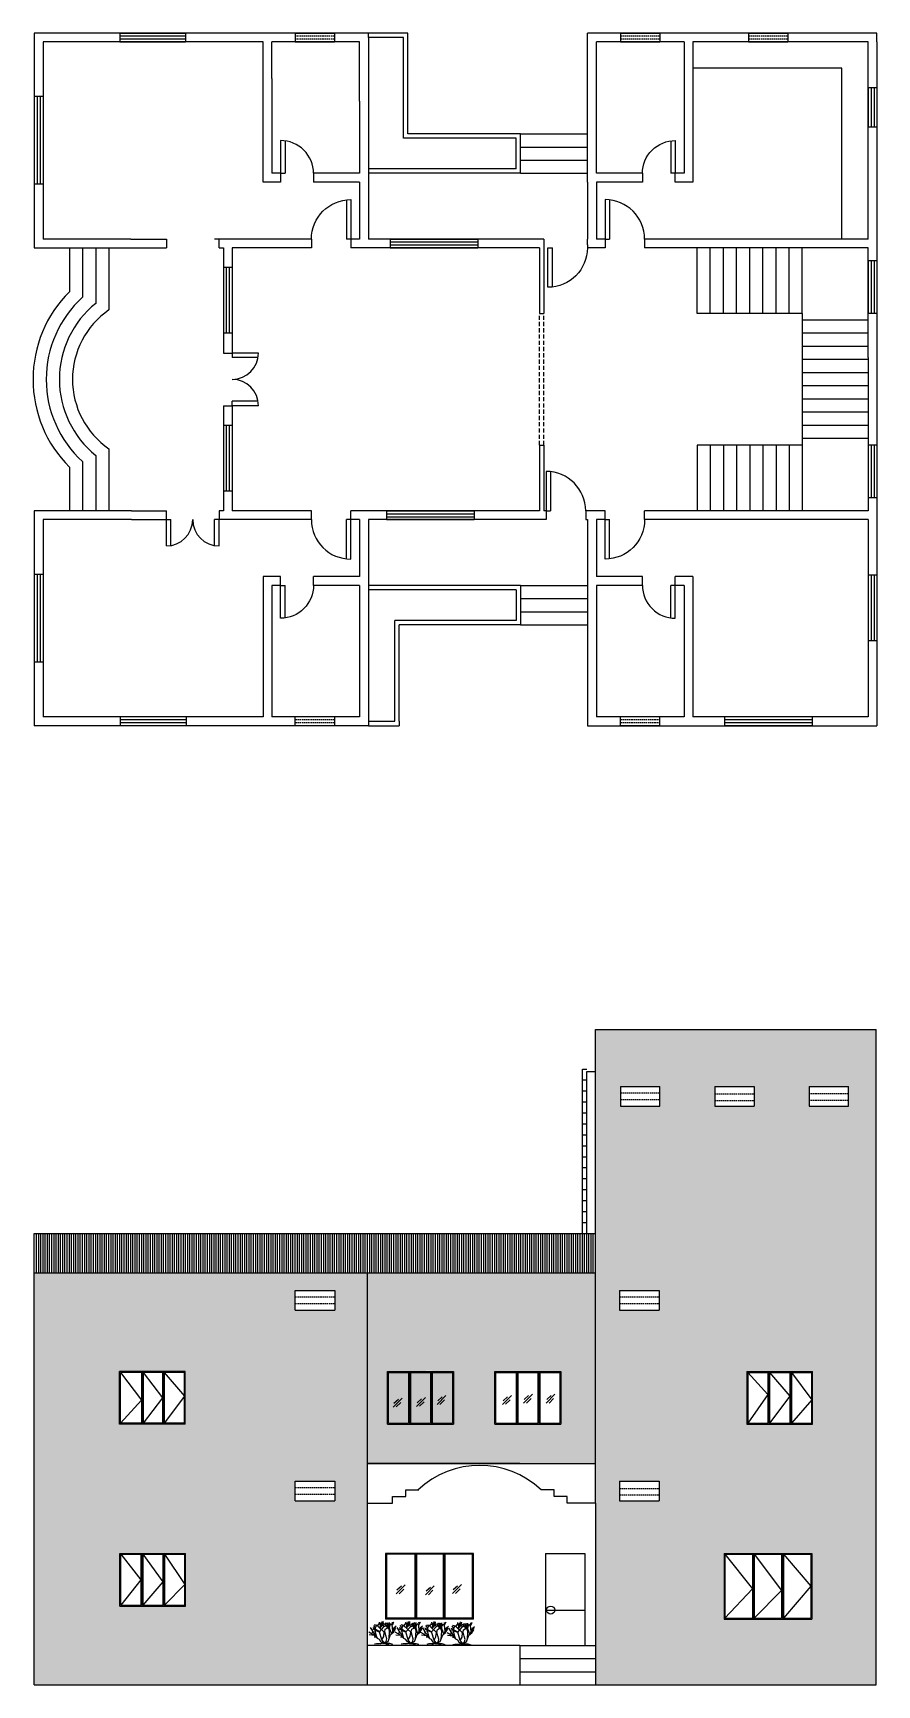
# Model space of a CAD drawing. Header units: millimetres. Extents: x -938220 to 926261, y -44187 to 232552.
# Drawn here: x -251167 to -231920, y 31786 to 69468 of the extents above; entities that cross this region are included whole.
import ezdxf

# ---------------------------------------------------------------- set-up
doc = ezdxf.new("R2010")
doc.units = ezdxf.units.MM
doc.linetypes.add('HIDDEN', pattern=[9.525, 6.35, -3.175])
for name, color, linetype in [('ARCH', 235, 'Continuous'), ('DOORS', 30, 'Continuous'), ('R1', 220, 'Continuous'), ('steel ladder', 170, 'Continuous'), ('STEPS', 11, 'Continuous'), ('TEXT', 170, 'Continuous'), ('trees', 88, 'Continuous'), ('VENTILATOR', 130, 'Continuous')]:
    doc.layers.add(name, color=color, linetype=linetype)
doc.layers.add('walls', color=7, linetype='Continuous', true_color=0xf8ce8b)
doc.layers.add('WINDOWS', color=7, linetype='Continuous', true_color=0xd4e480)
doc.layers.get('TEXT').off()
pattern_1 = [(0, (-101723.403, -10112.1), (0, 44.45), []), (90, (-101723.4, -10112.1), (-88.9, 5e-15), [44.45, -44.45]), (90, (-101678.95, -10112.1), (-88.9, 5e-15), [-44.45, 44.45])]

# ---------------------------------------------------------------- blocks, each defined once
blk = doc.blocks.new('W3')
at = {"layer": 'WINDOWS', "ltscale": 5}
for p, q in [((-450, 200), (-450, 0)), ((-450, 200), (450, 200)), ((-450, 133), (450, 133)), ((-450, 67), (450, 67)), ((-450, 0), (450, 0)), ((450, 200), (450, 0))]:
    blk.add_line(p, q, dxfattribs=at)
blk = doc.blocks.new('W2')
at = {"layer": 'WINDOWS', "ltscale": 5}
for p, q in [((-600, 200), (-600, 0)), ((-600, 200), (600, 200)), ((-600, 133), (600, 133)), ((-600, 67), (600, 67)), ((-600, 0), (600, 0)), ((600, 200), (600, 0))]:
    blk.add_line(p, q, dxfattribs=at)
blk = doc.blocks.new('W1')
at = {"layer": 'WINDOWS', "ltscale": 5}
for p, q in [((-750, 200), (-750, 0)), ((-750, 200), (750, 200)), ((-750, 133), (750, 133)), ((-750, 67), (750, 67)), ((-750, 0), (750, 0)), ((750, 200), (750, 0))]:
    blk.add_line(p, q, dxfattribs=at)
blk = doc.blocks.new('W')
at = {"layer": 'WINDOWS', "ltscale": 5}
for p, q in [((11726, 13760), (11726, 13560)), ((11726, 13760), (13726, 13760)), ((11726, 13694), (13726, 13694)), ((11726, 13627), (13726, 13627)), ((13726, 13760), (13726, 13560)), ((11726, 13560), (13726, 13560))]:
    blk.add_line(p, q, dxfattribs=at)
blk = doc.blocks.new('WW')
at = {"layer": 'walls', "ltscale": 5}
blk.add_blockref('W', (-12726, -13560), dxfattribs=at)
blk = doc.blocks.new('V1')
at = {"layer": 'VENTILATOR', "ltscale": 5}
for p, q in [((-450, 200), (-450, 0)), ((-450, 200), (450, 200)), ((-450, 0), (450, 0)), ((450, 200), (450, 0))]:
    blk.add_line(p, q, dxfattribs=at)
at = {"layer": 'VENTILATOR', "linetype": 'HIDDEN', "ltscale": 5}
for p, q in [((-450, 133), (450, 133)), ((-450, 67), (450, 67))]:
    blk.add_line(p, q, dxfattribs=at)
blk = doc.blocks.new('D1')
at = {"layer": 'DOORS', "ltscale": 5}
for p, q in [((0, 900), (0, 0)), ((100, 894.427191), (100, 0)), ((0, 600), (0, 0)), ((0, 0), (100, 0)), ((0, 0), (100, 0))]:
    blk.add_line(p, q, dxfattribs=at)
blk.add_arc((0, 0), 900, 0, 90, dxfattribs=at)
blk = doc.blocks.new('D2')
at = {"layer": 'DOORS', "ltscale": 5}
for p, q in [((0, 750), (0, 0)), ((0, 600), (0, 0)), ((100, 744), (100, 0)), ((0, 0), (100, 0)), ((0, 0), (100, 0)), ((0, 0), (100, 0))]:
    blk.add_line(p, q, dxfattribs=at)
blk.add_arc((3, 0), 747, 0, 90.2477, dxfattribs=at)
blk = doc.blocks.new('DD')
at = {"layer": 'DOORS', "ltscale": 5}
for p, q in [((0, 600), (0, 0)), ((0, 600), (0, 0)), ((100, 592), (100, 0)), ((1100, 592), (1100, 0)), ((1200, 600), (1200, 0)), ((1200, 600), (1200, 0)), ((0, 0), (100, 0)), ((1200, 0), (1100, 0))]:
    blk.add_line(p, q, dxfattribs=at)
for centre, start, end in [((0, 0), 0, 90), ((1200, 0), 90, 180)]:
    blk.add_arc(centre, 600, start, end, dxfattribs=at)
blk = doc.blocks.new('*U14')
for p, q in [((-18.24, 11.04), (-21.755, 16.655)), ((-16.8, 16.32), (-18.72, 18.72)), ((-14.88, 18.24), (-17.76, 19.2)), ((-16.8, 16.32), (-15.36, 19.68)), ((-14.88, 18.24), (-12.96, 20.64)), ((-8.16, 12), (-14.88, 18.24)), ((-13.325, 16.724), (-11.433, 18.289)), ((-12.96, 12.48), (-8.16, 17.76)), ((-12.471, 19.775), (-12.898, 22.044)), ((-11.677, 19.071), (-12.471, 19.775)), ((-11.28, 19.619), (-12.104, 21.184)), ((-12.043, 15.628), (-11.921, 18.836)), ((-11.982, 16.802), (-10.579, 18.054)), ((-11.921, 18.836), (-10.64, 20.401)), ((-11.433, 18.289), (-10.457, 22.749)), ((-10.579, 18.054), (-9.846, 19.697)), ((-8.16, 17.76), (-10.56, 21.6)), ((-9.48, 19.775), (-8.992, 22.592)), ((-7.2, 19.68), (-8.64, 20.16)), ((-8.16, 17.76), (-5.28, 19.2)), ((-7.2, 19.68), (-6.24, 21.12)), ((-4.8, 16.32), (-7.2, 19.68)), ((-7.2, 14.88), (-3.84, 16.8)), ((-5.086, 17.741), (-5.513, 21.34)), ((-5.28, 19.2), (-3.84, 21.6)), ((-3.377, 15.315), (-5.086, 17.819)), ((-2.88, 12.96), (-4.32, 19.68)), ((-3.84, 16.8), (-0.96, 20.64)), ((-3.377, 18.602), (-2.888, 21.575)), ((-2.766, 16.802), (-3.377, 18.602)), ((-2.88, 15.84), (-2.4, 20.16)), ((-0.508, 21.888), (-0.081, 20.558)), ((-0.203, 19.149), (0.102, 21.34)), ((0.346, 13.203), (-0.203, 19.149)), ((-0.142, 19.384), (0.59, 20.401)), ((-0.02, 20.01), (0.896, 21.105)), ((0.041, 20.714), (1.384, 22.044)), ((0.102, 21.34), (0.835, 21.888)), ((1.323, 16.254), (3.642, 18.289)), ((1.44, 15.36), (2.88, 17.28)), ((-17.76, 8.64), (-23.663, 11.961)), ((-17.76, 8.64), (-23.128, 9.222)), ((-18.24, 11.04), (-20.16, 11.52)), ((-12.96, 12.48), (-19.68, 16.32)), ((-13.92, 12.48), (-19.2, 14.88)), ((-15.84, 8.16), (-18.24, 11.04)), ((-16.32, 7.2), (-18.24, 7.2)), ((-16.8, 12.48), (-17.76, 12.96)), ((-14.88, 5.76), (-17.76, 8.64)), ((-15.84, 0.48), (-17.76, 0)), ((-16.8, 12.48), (-16.8, 16.32)), ((-15.84, 8.16), (-16.8, 12.48)), ((-14.88, 5.76), (-15.84, 8.16)), ((-13.44, 0.48), (-15.84, 0.48)), ((-12.96, 4.8), (-14.88, 5.76)), ((-12.96, 12.48), (-13.92, 12.48)), ((-9.6, 0.96), (-13.44, 0.48)), ((-10.56, 4.32), (-12.96, 12.48)), ((-11.52, 2.4), (-12.96, 4.8)), ((-9.6, 0.96), (-12.96, 0)), ((-8.64, 0.96), (-11.52, 2.4)), ((-10.56, 4.32), (-8.64, 7.68)), ((-8.64, 1.92), (-10.56, 4.32)), ((-9.6, 0.96), (-7.68, 0.96)), ((-8.64, 7.68), (-8.16, 12)), ((-8.64, 0.96), (-4.32, 2.88)), ((-8.64, 0.96), (-6.24, 2.88)), ((-8.64, 0.96), (-8.64, 1.92)), ((-8.64, 0.96), (-2.88, 0.96)), ((-7.68, 12.48), (-7.2, 14.88)), ((-6.72, 8.64), (-7.68, 12.48)), ((-7.68, 0.96), (-6.24, 0.48)), ((-5.76, 5.28), (-6.72, 8.64)), ((-6.24, 2.88), (-5.76, 5.28)), ((-6.24, 0.48), (-3.36, 0)), ((-4.32, 2.88), (-1.92, 9.6)), ((-3.36, 5.28), (-2.88, 12.96)), ((-0.96, 10.56), (-2.88, 15.84)), ((-2.88, 0.96), (0, 0)), ((-1.92, 9.6), (0.96, 12)), ((-0.48, 10.8), (0.346, 13.203)), ((0.346, 13.203), (1.323, 16.254)), ((0.96, 12), (1.44, 15.36)), ((0.96, 12), (2.88, 14.88)), ((1.92, 13.44), (2.4, 15.36)), ((2.4, 15.36), (3.36, 16.32))]:
    blk.add_line(p, q)
blk = doc.blocks.new('WD 15X12')
at = {"layer": 'WINDOWS', "ltscale": 5}
for p, q in [((750, 1200), (-750, 1200)), ((-750, 0), (-750, 1200)), ((-250, 1180), (-730, 1180)), ((-730, 20), (-730, 1180)), ((-730, 1180), (-250, 543)), ((-250, 1180), (-250, 20)), ((-230, 1200), (-230, 0)), ((230, 1180), (-210, 1180)), ((-210, 1180), (-210, 20)), ((-210, 1180), (230, 600)), ((230, 1180), (230, 20)), ((250, 1200), (250, 0)), ((730, 1180), (270, 1180)), ((270, 1180), (270, 20)), ((270, 1180), (730, 635)), ((730, 20), (730, 1180)), ((750, 0), (750, 1200)), ((-250, 543), (-730, 20)), ((230, 600), (-210, 20)), ((730, 635), (270, 20)), ((750, 0), (-750, 0)), ((-250, 20), (-730, 20)), ((230, 20), (-210, 20)), ((730, 20), (270, 20))]:
    blk.add_line(p, q, dxfattribs=at)
blk = doc.blocks.new('WD 2')
at = {"layer": 'WINDOWS', "ltscale": 5}
for p, q in [((-750, 0), (-750, 1200)), ((-750, 1200), (750, 1200)), ((-730, 20), (-730, 1180)), ((-730, 1180), (-270, 1180)), ((-270, 1180), (-270, 20)), ((-250, 1200), (-250, 0)), ((-230, 1180), (230, 1180)), ((-230, 1180), (-230, 20)), ((230, 1180), (230, 20)), ((250, 1200), (250, 0)), ((270, 1180), (730, 1180)), ((270, 1180), (270, 20)), ((730, 1180), (730, 20)), ((750, 1200), (750, 0)), ((-419, 594), (-621, 387)), ((-505, 560), (-606, 471)), ((-449, 494), (-554, 391)), ((113, 611), (-89, 405)), ((26, 578), (-74, 489)), ((83, 511), (-22, 409)), ((579, 653), (377, 446)), ((492, 620), (392, 530)), ((549, 553), (444, 450)), ((-750, 0), (750, 0)), ((-730, 20), (-270, 20)), ((-230, 20), (230, 20)), ((270, 20), (730, 20))]:
    blk.add_line(p, q, dxfattribs=at)
blk = doc.blocks.new('V D')
at = {"layer": 'VENTILATOR', "ltscale": 5}
for p, q in [((-450, 450), (450, 450)), ((-450, 450), (-450, 0)), ((450, 450), (450, 0)), ((-450, 0), (450, 0))]:
    blk.add_line(p, q, dxfattribs=at)
at = {"layer": 'VENTILATOR', "linetype": 'HIDDEN', "ltscale": 5}
for p, q in [((-450, 300), (450, 300)), ((-450, 150), (450, 150))]:
    blk.add_line(p, q, dxfattribs=at)

msp = doc.modelspace()

# ---------------------------------------------------------------- hatches: boundary and pattern name
at = {"layer": 'DOORS', "ltscale": 5, "true_color": 0x4554a5}
h = msp.add_hatch(dxfattribs=at)
h.set_pattern_fill('BRICK', color=175, scale=7)
h.set_pattern_definition(pattern_1)
h.paths.add_polyline_path([(-238336.7, 35936.5), (-238336.7, 31786.5), (-231938.7, 31786.5), (-231938.7, 35936.5), (-231938.7, 36836.5), (-231936.7, 46736.5), (-238336.7, 46736.5), (-238336.7, 45836.5), (-238336.7, 41186.5)])
h.paths.add_polyline_path([(-236888.3, 36436.5), (-236888.3, 35986.5), (-237788.3, 35986.5), (-237788.3, 36436.5)], flags=16)
h.paths.add_polyline_path([(-234888.7, 38936.5), (-233388.7, 38936.5), (-233388.7, 37736.5), (-234888.7, 37736.5)], flags=16)
h.paths.add_polyline_path([(-234868.7, 37756.5), (-234868.7, 38916.5), (-234408.7, 38916.5), (-234408.7, 37756.5)], flags=0)
h.paths.add_polyline_path([(-236888.7, 40336.5), (-237788.7, 40336.5), (-237788.7, 40786.5), (-236888.7, 40786.5)], flags=16)
h.paths.add_polyline_path([(-234368.7, 37756.5), (-234368.7, 38916.5), (-233908.7, 38916.5), (-233908.7, 37756.5)], flags=0)
h.paths.add_polyline_path([(-233868.7, 37756.5), (-233868.7, 38916.5), (-233408.7, 38916.5), (-233408.7, 37756.5)], flags=0)
h.paths.add_polyline_path([(-235408.3, 34786.5), (-233408.3, 34786.5), (-233408.3, 33286.5), (-235408.3, 33286.5)], flags=16)
h.paths.add_polyline_path([(-235388.3, 34766.5), (-234761.6, 34766.5), (-234761.6, 33306.5), (-235388.3, 33306.5)], flags=0)
h.paths.add_polyline_path([(-234721.6, 34766.5), (-234094.9, 34766.5), (-234094.9, 33306.5), (-234721.6, 33306.5)], flags=0)
h.paths.add_polyline_path([(-234054.9, 34766.5), (-233428.3, 34766.5), (-233428.3, 33306.5), (-234054.9, 33306.5)], flags=0)
h.paths.add_polyline_path([(-236870.1, 44986.5), (-237770.1, 44986.5), (-237770.1, 45436.5), (-236870.1, 45436.5)], flags=16)
h.paths.add_polyline_path([(-235620.1, 44986.5), (-235620.1, 45436.5), (-234720.1, 45436.5), (-234720.1, 44986.5)], flags=16)
h.paths.add_polyline_path([(-233469.7, 44986.5), (-233469.7, 45436.5), (-232569.7, 45436.5), (-232569.7, 44986.5)], flags=16)
h = msp.add_hatch(dxfattribs=at)
h.set_pattern_fill('BRICK', color=175, scale=7)
h.set_pattern_definition(pattern_1)
h.paths.add_polyline_path([(-251138.7, 31786.5), (-243536.7, 31786.5), (-243536.7, 41186.5), (-251138.7, 41186.5)])
h.paths.add_polyline_path([(-247686.7, 34786.5), (-247686.7, 33586.5), (-249186.7, 33586.5), (-249186.7, 34786.5)], flags=16)
h.paths.add_polyline_path([(-247706.7, 34766.5), (-247706.7, 33606.5), (-248166.7, 33606.5), (-248166.7, 34766.5)], flags=0)
h.paths.add_polyline_path([(-248206.7, 34766.5), (-248206.7, 33606.5), (-248666.7, 33606.5), (-248666.7, 34766.5)], flags=0)
h.paths.add_polyline_path([(-248706.7, 34766.5), (-248706.7, 33606.5), (-249166.7, 33606.5), (-249166.7, 34766.5)], flags=0)
h.paths.add_polyline_path([(-247696, 37736.5), (-249196, 37736.5), (-249196, 38943), (-249191.1, 38936.5), (-247696, 38936.5)], flags=16)
h.paths.add_polyline_path([(-248196, 37729.7), (-248176, 37756.5), (-248176, 38283.8), (-248196, 38310.1)], flags=16)
h.paths.add_polyline_path([(-248676, 37756.5), (-248676, 37730.1), (-248656, 37756.5)], flags=16)
h.paths.add_polyline_path([(-248176, 38916.5), (-247716, 38371.8), (-247716, 38916.5)], flags=0)
h.paths.add_polyline_path([(-245186.7, 35986.5), (-245186.7, 36436.5), (-244286.7, 36436.5), (-244286.7, 35986.5)], flags=16)
h.paths.add_polyline_path([(-245186.7, 40336.5), (-245186.7, 40786.5), (-244286.7, 40786.5), (-244286.7, 40336.5)], flags=16)
h = msp.add_hatch(dxfattribs=at)
h.set_pattern_fill('BRICK', color=175, scale=7)
h.set_pattern_definition(pattern_1)
h.paths.add_polyline_path([(-243536.7, 41186.5), (-243536.7, 36836.5), (-240063.2, 36836.5), (-238336.7, 36836.5), (-238336.7, 41186.5)])
h.paths.add_polyline_path([(-241580.6, 38936.5), (-241580.6, 37736.5), (-243080.6, 37736.5), (-243080.6, 38936.5)], flags=16)
h.paths.add_polyline_path([(-241600.6, 38916.5), (-241600.6, 37756.5), (-242060.6, 37756.5), (-242560.6, 37756.5), (-243060.6, 37756.5), (-243060.6, 38916.5), (-242060.6, 38958.1), (-242060.6, 38916.5)], flags=16)
h.paths.add_polyline_path([(-242560.6, 37997.2), (-242100.6, 38467.8), (-242100.6, 38916.5), (-242560.6, 38916.5)], flags=0)
h.paths.add_polyline_path([(-240631.8, 38936.5), (-239131.8, 38936.5), (-239131.8, 37736.5), (-240631.8, 37736.5)], flags=16)
h.paths.add_polyline_path([(-240611.8, 38916.5), (-240151.8, 38916.5), (-240151.8, 37756.5), (-240611.8, 37756.5)], flags=0)
h.paths.add_polyline_path([(-242304.3, 38314.6), (-242404.7, 38225.1), (-242936.4, 38207.2), (-242836, 38296.8)], flags=0)
h.paths.add_polyline_path([(-240111.8, 38916.5), (-239651.8, 38916.5), (-239651.8, 37756.5), (-240111.8, 37756.5)], flags=0)
h.paths.add_polyline_path([(-239611.8, 38916.5), (-239151.8, 38916.5), (-239151.8, 37756.5), (-239611.8, 37756.5)], flags=0)

# ---------------------------------------------------------------- linework, layer by layer
at = {"ltscale": 5}
for p, q in [((-238636.7, 45836.5), (-238536.7, 45836.5)), ((-238536.7, 42086.5), (-238336.7, 42086.5))]:
    msp.add_line(p, q, dxfattribs=at)
at = {"layer": 'ARCH', "linetype": 'HIDDEN', "ltscale": 15}
for p, q in [((-239620.1, 60068.2), (-239620.1, 63068.2)), ((-239520.1, 60068.2), (-239520.1, 63068.2))]:
    msp.add_line(p, q, dxfattribs=at)
at = {"layer": 'ARCH', "ltscale": 5}
for points in [[(-243536.7, 35936.5), (-242967.3, 35936.5), (-242967.3, 36086.5), (-242667.3, 36086.5), (-242667.3, 36236.5), (-242367.3, 36236.5)], [(-238336.7, 35936.5), (-238981.9, 35936.5), (-238981.9, 36086.5), (-239281.9, 36086.5), (-239281.9, 36236.5), (-239581.9, 36236.5)]]:
    msp.add_lwpolyline(points, dxfattribs=at)
msp.add_arc((-240981.9, 34764.4), 2031.5, 46.43792, 133.56208, dxfattribs=at)
at = {"layer": 'DOORS', "ltscale": 5}
for p, q in [((-239479.9, 34786.5), (-238583.6, 34786.5)), ((-239479.9, 34786.5), (-239479.9, 32686.5)), ((-238583.6, 34786.5), (-238583.6, 32686.5)), ((-239479.9, 33494.2), (-238583.6, 33494.2))]:
    msp.add_line(p, q, dxfattribs=at)
msp.add_circle((-239361.1, 33494.2), 92.8, dxfattribs=at)
at = {"layer": 'R1', "ltscale": 5}
for p, q in [((-251088.7, 41186.5), (-251088.7, 42086.5)), ((-251038.7, 41186.5), (-251038.7, 42086.5)), ((-250988.7, 41186.5), (-250988.7, 42086.5)), ((-250938.7, 41186.5), (-250938.7, 42086.5)), ((-250888.7, 41186.5), (-250888.7, 42086.5)), ((-250838.7, 41186.5), (-250838.7, 42086.5)), ((-250788.7, 41186.5), (-250788.7, 42086.5)), ((-250738.7, 41186.5), (-250738.7, 42086.5)), ((-250688.7, 41186.5), (-250688.7, 42086.5)), ((-250638.7, 41186.5), (-250638.7, 42086.5)), ((-250588.7, 41186.5), (-250588.7, 42086.5)), ((-250538.7, 41186.5), (-250538.7, 42086.5)), ((-250488.7, 41186.5), (-250488.7, 42086.5)), ((-250438.7, 41186.5), (-250438.7, 42086.5)), ((-250388.7, 41186.5), (-250388.7, 42086.5)), ((-250338.7, 41186.5), (-250338.7, 42086.5)), ((-250288.7, 41186.5), (-250288.7, 42086.5)), ((-250238.7, 41186.5), (-250238.7, 42086.5)), ((-250188.7, 41186.5), (-250188.7, 42086.5)), ((-250138.7, 41186.5), (-250138.7, 42086.5)), ((-250088.7, 41186.5), (-250088.7, 42086.5)), ((-250038.7, 41186.5), (-250038.7, 42086.5)), ((-249988.7, 41186.5), (-249988.7, 42086.5)), ((-249938.7, 41186.5), (-249938.7, 42086.5)), ((-249888.7, 41186.5), (-249888.7, 42086.5)), ((-249838.7, 41186.5), (-249838.7, 42086.5)), ((-249788.7, 41186.5), (-249788.7, 42086.5)), ((-249738.7, 41186.5), (-249738.7, 42086.5)), ((-249688.7, 41186.5), (-249688.7, 42086.5)), ((-249638.7, 41186.5), (-249638.7, 42086.5)), ((-249588.7, 41186.5), (-249588.7, 42086.5)), ((-249538.7, 41186.5), (-249538.7, 42086.5)), ((-249488.7, 41186.5), (-249488.7, 42086.5)), ((-249438.7, 41186.5), (-249438.7, 42086.5)), ((-249388.7, 41186.5), (-249388.7, 42086.5)), ((-249338.7, 41186.5), (-249338.7, 42086.5)), ((-249288.7, 41186.5), (-249288.7, 42086.5)), ((-249238.7, 41186.5), (-249238.7, 42086.5)), ((-249188.7, 41186.5), (-249188.7, 42086.5)), ((-249138.7, 41186.5), (-249138.7, 42086.5)), ((-249088.7, 41186.5), (-249088.7, 42086.5)), ((-249038.7, 41186.5), (-249038.7, 42086.5)), ((-248988.7, 41186.5), (-248988.7, 42086.5)), ((-248938.7, 41186.5), (-248938.7, 42086.5)), ((-248888.7, 41186.5), (-248888.7, 42086.5)), ((-248838.7, 41186.5), (-248838.7, 42086.5)), ((-248788.7, 41186.5), (-248788.7, 42086.5)), ((-248738.7, 41186.5), (-248738.7, 42086.5)), ((-248688.7, 41186.5), (-248688.7, 42086.5)), ((-248638.7, 41186.5), (-248638.7, 42086.5)), ((-248588.7, 41186.5), (-248588.7, 42086.5)), ((-248538.7, 41186.5), (-248538.7, 42086.5)), ((-248488.7, 41186.5), (-248488.7, 42086.5)), ((-248438.7, 41186.5), (-248438.7, 42086.5)), ((-248388.7, 41186.5), (-248388.7, 42086.5)), ((-248338.7, 41186.5), (-248338.7, 42086.5)), ((-248288.7, 41186.5), (-248288.7, 42086.5)), ((-248238.7, 41186.5), (-248238.7, 42086.5)), ((-248188.7, 41186.5), (-248188.7, 42086.5)), ((-248138.7, 41186.5), (-248138.7, 42086.5)), ((-248088.7, 41186.5), (-248088.7, 42086.5)), ((-248038.7, 41186.5), (-248038.7, 42086.5)), ((-247988.7, 41186.5), (-247988.7, 42086.5)), ((-247938.7, 41186.5), (-247938.7, 42086.5)), ((-247888.7, 41186.5), (-247888.7, 42086.5)), ((-247838.7, 41186.5), (-247838.7, 42086.5)), ((-247788.7, 41186.5), (-247788.7, 42086.5)), ((-247738.7, 41186.5), (-247738.7, 42086.5)), ((-247688.7, 41186.5), (-247688.7, 42086.5)), ((-247638.7, 41186.5), (-247638.7, 42086.5)), ((-247588.7, 41186.5), (-247588.7, 42086.5)), ((-247538.7, 41186.5), (-247538.7, 42086.5)), ((-247488.7, 41186.5), (-247488.7, 42086.5)), ((-247438.7, 41186.5), (-247438.7, 42086.5)), ((-247388.7, 41186.5), (-247388.7, 42086.5)), ((-247338.7, 41186.5), (-247338.7, 42086.5)), ((-247288.7, 41186.5), (-247288.7, 42086.5)), ((-247238.7, 41186.5), (-247238.7, 42086.5)), ((-247188.7, 41186.5), (-247188.7, 42086.5)), ((-247138.7, 41186.5), (-247138.7, 42086.5)), ((-247088.7, 41186.5), (-247088.7, 42086.5)), ((-247038.7, 41186.5), (-247038.7, 42086.5)), ((-246988.7, 41186.5), (-246988.7, 42086.5)), ((-246938.7, 41186.5), (-246938.7, 42086.5)), ((-246888.7, 41186.5), (-246888.7, 42086.5)), ((-246838.7, 41186.5), (-246838.7, 42086.5)), ((-246788.7, 41186.5), (-246788.7, 42086.5)), ((-246738.7, 41186.5), (-246738.7, 42086.5)), ((-246688.7, 41186.5), (-246688.7, 42086.5)), ((-246638.7, 41186.5), (-246638.7, 42086.5)), ((-246588.7, 41186.5), (-246588.7, 42086.5)), ((-246538.7, 41186.5), (-246538.7, 42086.5)), ((-246488.7, 41186.5), (-246488.7, 42086.5)), ((-246438.7, 41186.5), (-246438.7, 42086.5)), ((-246388.7, 41186.5), (-246388.7, 42086.5)), ((-246338.7, 41186.5), (-246338.7, 42086.5)), ((-246288.7, 41186.5), (-246288.7, 42086.5)), ((-246238.7, 41186.5), (-246238.7, 42086.5)), ((-246188.7, 41186.5), (-246188.7, 42086.5)), ((-246138.7, 41186.5), (-246138.7, 42086.5)), ((-246088.7, 41186.5), (-246088.7, 42086.5)), ((-246038.7, 41186.5), (-246038.7, 42086.5)), ((-245988.7, 41186.5), (-245988.7, 42086.5)), ((-245938.7, 41186.5), (-245938.7, 42086.5)), ((-245888.7, 41186.5), (-245888.7, 42086.5)), ((-245838.7, 41186.5), (-245838.7, 42086.5)), ((-245788.7, 41186.5), (-245788.7, 42086.5)), ((-245738.7, 41186.5), (-245738.7, 42086.5)), ((-245688.7, 41186.5), (-245688.7, 42086.5)), ((-245638.7, 41186.5), (-245638.7, 42086.5)), ((-245588.7, 41186.5), (-245588.7, 42086.5)), ((-245538.7, 41186.5), (-245538.7, 42086.5)), ((-245488.7, 41186.5), (-245488.7, 42086.5)), ((-245438.7, 41186.5), (-245438.7, 42086.5)), ((-245388.7, 41186.5), (-245388.7, 42086.5)), ((-245338.7, 41186.5), (-245338.7, 42086.5)), ((-245288.7, 41186.5), (-245288.7, 42086.5)), ((-245238.7, 41186.5), (-245238.7, 42086.5)), ((-245188.7, 41186.5), (-245188.7, 42086.5)), ((-245138.7, 41186.5), (-245138.7, 42086.5)), ((-245088.7, 41186.5), (-245088.7, 42086.5)), ((-245038.7, 41186.5), (-245038.7, 42086.5)), ((-244988.7, 41186.5), (-244988.7, 42086.5)), ((-244938.7, 41186.5), (-244938.7, 42086.5)), ((-244888.7, 41186.5), (-244888.7, 42086.5)), ((-244838.7, 41186.5), (-244838.7, 42086.5)), ((-244788.7, 41186.5), (-244788.7, 42086.5)), ((-244738.7, 41186.5), (-244738.7, 42086.5)), ((-244688.7, 41186.5), (-244688.7, 42086.5)), ((-244638.7, 41186.5), (-244638.7, 42086.5)), ((-244588.7, 41186.5), (-244588.7, 42086.5)), ((-244538.7, 41186.5), (-244538.7, 42086.5)), ((-244488.7, 41186.5), (-244488.7, 42086.5)), ((-244438.7, 41186.5), (-244438.7, 42086.5)), ((-244388.7, 41186.5), (-244388.7, 42086.5)), ((-244338.7, 41186.5), (-244338.7, 42086.5)), ((-244288.7, 41186.5), (-244288.7, 42086.5)), ((-244238.7, 41186.5), (-244238.7, 42086.5)), ((-244188.7, 41186.5), (-244188.7, 42086.5)), ((-244138.7, 41186.5), (-244138.7, 42086.5)), ((-244088.7, 41186.5), (-244088.7, 42086.5)), ((-244038.7, 41186.5), (-244038.7, 42086.5)), ((-243988.7, 41186.5), (-243988.7, 42086.5)), ((-243938.7, 41186.5), (-243938.7, 42086.5)), ((-243888.7, 41186.5), (-243888.7, 42086.5)), ((-243838.7, 41186.5), (-243838.7, 42086.5)), ((-243788.7, 41186.5), (-243788.7, 42086.5)), ((-243738.7, 41186.5), (-243738.7, 42086.5)), ((-243688.7, 41186.5), (-243688.7, 42086.5)), ((-243638.7, 41186.5), (-243638.7, 42086.5)), ((-243588.7, 41186.5), (-243588.7, 42086.5)), ((-243538.7, 41186.5), (-243538.7, 42086.5)), ((-243488.7, 41186.5), (-243488.7, 42086.5)), ((-243438.7, 41186.5), (-243438.7, 42086.5)), ((-243388.7, 41186.5), (-243388.7, 42086.5)), ((-243388.7, 41186.5), (-243388.7, 42086.5)), ((-243338.7, 41186.5), (-243338.7, 42086.5)), ((-243288.7, 41186.5), (-243288.7, 42086.5)), ((-243238.7, 41186.5), (-243238.7, 42086.5)), ((-243188.7, 41186.5), (-243188.7, 42086.5)), ((-243138.7, 41186.5), (-243138.7, 42086.5)), ((-243088.7, 41186.5), (-243088.7, 42086.5)), ((-243038.7, 41186.5), (-243038.7, 42086.5)), ((-242988.7, 41186.5), (-242988.7, 42086.5)), ((-242938.7, 41186.5), (-242938.7, 42086.5)), ((-242888.7, 41186.5), (-242888.7, 42086.5)), ((-242838.7, 41186.5), (-242838.7, 42086.5)), ((-242788.7, 41186.5), (-242788.7, 42086.5)), ((-242738.7, 41186.5), (-242738.7, 42086.5)), ((-242688.7, 41186.5), (-242688.7, 42086.5)), ((-242638.7, 41186.5), (-242638.7, 42086.5)), ((-242588.7, 41186.5), (-242588.7, 42086.5)), ((-242538.7, 41186.5), (-242538.7, 42086.5)), ((-242488.7, 41186.5), (-242488.7, 42086.5)), ((-242438.7, 41186.5), (-242438.7, 42086.5)), ((-242388.7, 41186.5), (-242388.7, 42086.5)), ((-242338.7, 41186.5), (-242338.7, 42086.5)), ((-242288.7, 41186.5), (-242288.7, 42086.5)), ((-242238.7, 41186.5), (-242238.7, 42086.5)), ((-242188.7, 41186.5), (-242188.7, 42086.5)), ((-242138.7, 41186.5), (-242138.7, 42086.5)), ((-242088.7, 41186.5), (-242088.7, 42086.5)), ((-242038.7, 41186.5), (-242038.7, 42086.5)), ((-241988.7, 41186.5), (-241988.7, 42086.5)), ((-241938.7, 41186.5), (-241938.7, 42086.5)), ((-241888.7, 41186.5), (-241888.7, 42086.5)), ((-241838.7, 41186.5), (-241838.7, 42086.5)), ((-241788.7, 41186.5), (-241788.7, 42086.5)), ((-241738.7, 41186.5), (-241738.7, 42086.5)), ((-241688.7, 41186.5), (-241688.7, 42086.5)), ((-241638.7, 41186.5), (-241638.7, 42086.5)), ((-241588.7, 41186.5), (-241588.7, 42086.5)), ((-241538.7, 41186.5), (-241538.7, 42086.5)), ((-241488.7, 41186.5), (-241488.7, 42086.5)), ((-241438.7, 41186.5), (-241438.7, 42086.5)), ((-241388.7, 41186.5), (-241388.7, 42086.5)), ((-241338.7, 41186.5), (-241338.7, 42086.5)), ((-241288.7, 41186.5), (-241288.7, 42086.5)), ((-241288.7, 41186.5), (-241288.7, 42086.5)), ((-241238.7, 41186.5), (-241238.7, 42086.5)), ((-241188.7, 41186.5), (-241188.7, 42086.5)), ((-241138.7, 41186.5), (-241138.7, 42086.5)), ((-241088.7, 41186.5), (-241088.7, 42086.5)), ((-241038.7, 41186.5), (-241038.7, 42086.5)), ((-240988.7, 41186.5), (-240988.7, 42086.5)), ((-240938.7, 41186.5), (-240938.7, 42086.5)), ((-240888.7, 41186.5), (-240888.7, 42086.5)), ((-240838.7, 41186.5), (-240838.7, 42086.5)), ((-240788.7, 41186.5), (-240788.7, 42086.5)), ((-240738.7, 41186.5), (-240738.7, 42086.5)), ((-240688.7, 41186.5), (-240688.7, 42086.5)), ((-240638.7, 41186.5), (-240638.7, 42086.5)), ((-240588.7, 41186.5), (-240588.7, 42086.5)), ((-240538.7, 41186.5), (-240538.7, 42086.5)), ((-240488.7, 41186.5), (-240488.7, 42086.5)), ((-240438.7, 41186.5), (-240438.7, 42086.5)), ((-240388.7, 41186.5), (-240388.7, 42086.5)), ((-240338.7, 41186.5), (-240338.7, 42086.5)), ((-240288.7, 41186.5), (-240288.7, 42086.5)), ((-240238.7, 41186.5), (-240238.7, 42086.5)), ((-240188.7, 41186.5), (-240188.7, 42086.5)), ((-240138.7, 41186.5), (-240138.7, 42086.5)), ((-240088.7, 41186.5), (-240088.7, 42086.5)), ((-240038.7, 41186.5), (-240038.7, 42086.5)), ((-239988.7, 41186.5), (-239988.7, 42086.5)), ((-239938.7, 41186.5), (-239938.7, 42086.5)), ((-239888.7, 41186.5), (-239888.7, 42086.5)), ((-239838.7, 41186.5), (-239838.7, 42086.5)), ((-239788.7, 41186.5), (-239788.7, 42086.5)), ((-239738.7, 41186.5), (-239738.7, 42086.5)), ((-239688.7, 41186.5), (-239688.7, 42086.5)), ((-239638.7, 41186.5), (-239638.7, 42086.5)), ((-239588.7, 41186.5), (-239588.7, 42086.5)), ((-239538.7, 41186.5), (-239538.7, 42086.5)), ((-239488.7, 41186.5), (-239488.7, 42086.5)), ((-239438.7, 41186.5), (-239438.7, 42086.5)), ((-239388.7, 41186.5), (-239388.7, 42086.5)), ((-239338.7, 41186.5), (-239338.7, 42086.5)), ((-239288.7, 41186.5), (-239288.7, 42086.5)), ((-239238.7, 41186.5), (-239238.7, 42086.5)), ((-239188.7, 41186.5), (-239188.7, 42086.5)), ((-239138.7, 41186.5), (-239138.7, 42086.5)), ((-239088.7, 41186.5), (-239088.7, 42086.5)), ((-239038.7, 41186.5), (-239038.7, 42086.5)), ((-238988.7, 41186.5), (-238988.7, 42086.5)), ((-238938.7, 41186.5), (-238938.7, 42086.5)), ((-238888.7, 41186.5), (-238888.7, 42086.5)), ((-238838.7, 41186.5), (-238838.7, 42086.5)), ((-238788.7, 41186.5), (-238788.7, 42086.5)), ((-238738.7, 41186.5), (-238738.7, 42086.5)), ((-238688.7, 41186.5), (-238688.7, 42086.5)), ((-238638.7, 41186.5), (-238638.7, 42086.5)), ((-238588.7, 41186.5), (-238588.7, 42086.5)), ((-238538.7, 41186.5), (-238538.7, 42086.5)), ((-238488.7, 41186.5), (-238488.7, 42086.5)), ((-238438.7, 41186.5), (-238438.7, 42086.5)), ((-238388.7, 41186.5), (-238388.7, 42086.5)), ((-238338.7, 41186.5), (-238338.7, 42086.5))]:
    msp.add_line(p, q, dxfattribs=at)
at = {"layer": 'steel ladder', "ltscale": 5}
for p, q in [((-238636.7, 41186.5), (-238636.7, 45836.5)), ((-238536.7, 41186.5), (-238536.7, 45776.5)), ((-238536.7, 45776.5), (-238336.7, 45776.5)), ((-238636.7, 45586.5), (-238536.7, 45586.5)), ((-238636.7, 45336.5), (-238536.7, 45336.5)), ((-238636.7, 45086.5), (-238536.7, 45086.5)), ((-238636.7, 44836.5), (-238536.7, 44836.5)), ((-238636.7, 44586.5), (-238536.7, 44586.5)), ((-238636.7, 44336.5), (-238536.7, 44336.5)), ((-238636.7, 44086.5), (-238536.7, 44086.5)), ((-238636.7, 43836.5), (-238536.7, 43836.5)), ((-238636.7, 43586.5), (-238536.7, 43586.5)), ((-238636.7, 43336.5), (-238536.7, 43336.5)), ((-238636.7, 43086.5), (-238536.7, 43086.5)), ((-238636.7, 42836.5), (-238536.7, 42836.5)), ((-238636.7, 42586.5), (-238536.7, 42586.5)), ((-238636.7, 42336.5), (-238536.7, 42336.5))]:
    msp.add_line(p, q, dxfattribs=at)
at = {"layer": 'STEPS', "ltscale": 5}
for p, q in [((-240046.6, 67168.2), (-238520.1, 67168.2)), ((-240046.6, 66868.2), (-238520.1, 66868.2)), ((-240046.6, 66568.2), (-238520.1, 66568.2)), ((-240046.6, 66268.2), (-238520.1, 66268.2)), ((-250355.4, 64556.5), (-250355.4, 64556.5)), ((-250355.3, 64568.2), (-250355.3, 64568.2)), ((-236022.2, 63068.2), (-236022.2, 64568.2)), ((-235722.2, 63068.2), (-235722.2, 64568.2)), ((-235422.2, 63068.2), (-235422.2, 64568.2)), ((-235122.2, 63068.2), (-235122.2, 64568.2)), ((-234822.2, 63068.2), (-234822.2, 64568.2)), ((-234522.2, 63068.2), (-234522.2, 64568.2)), ((-234222.2, 63068.2), (-234222.2, 64568.2)), ((-233922.2, 63068.2), (-233922.2, 64568.2)), ((-233622.2, 63068.2), (-233622.2, 64568.2)), ((-233622.2, 63068.2), (-236022.2, 63068.2)), ((-232122.2, 62918.2), (-233622.2, 62918.2)), ((-233622.2, 60068.2), (-236022.2, 60068.2)), ((-232122.2, 60218.2), (-233622.2, 60218.2)), ((-240046.6, 56868.2), (-238520.1, 56868.2)), ((-240046.6, 56568.2), (-238520.1, 56568.2)), ((-240046.6, 56268.2), (-238520.1, 56268.2)), ((-240046.6, 55968.2), (-238520.1, 55968.2)), ((-240063.2, 32686.5), (-243536.7, 32686.5)), ((-240063.2, 32686.5), (-238536.7, 32686.5)), ((-240063.2, 32686.5), (-240063.2, 31786.5)), ((-238536.7, 32686.5), (-238336.7, 32686.5)), ((-240063.2, 32386.5), (-238336.7, 32386.5)), ((-240063.2, 32086.5), (-238336.7, 32086.5))]:
    msp.add_line(p, q, dxfattribs=at)
at = {"layer": 'STEPS', "ltscale": 10}
for p, q in [((-233622.2, 63068.2), (-233622.2, 60068.2)), ((-232122.2, 62618.2), (-233622.2, 62618.2)), ((-232122.2, 62318.2), (-233622.2, 62318.2)), ((-232122.2, 62018.2), (-233622.2, 62018.2)), ((-232122.2, 61718.2), (-233622.2, 61718.2)), ((-232122.2, 61418.2), (-233622.2, 61418.2)), ((-232122.2, 61118.2), (-233622.2, 61118.2)), ((-232122.2, 60818.2), (-233622.2, 60818.2)), ((-232122.2, 60518.2), (-233622.2, 60518.2)), ((-236022.2, 60068.2), (-236022.2, 58568.2)), ((-235722.2, 60068.2), (-235722.2, 58568.2)), ((-235422.2, 60068.2), (-235422.2, 58568.2)), ((-235122.2, 60068.2), (-235122.2, 58568.2)), ((-234822.2, 60068.2), (-234822.2, 58568.2)), ((-234522.2, 60068.2), (-234522.2, 58568.2)), ((-234222.2, 60068.2), (-234222.2, 58568.2)), ((-233922.2, 60068.2), (-233922.2, 58568.2)), ((-233622.2, 60068.2), (-233622.2, 58568.2))]:
    msp.add_line(p, q, dxfattribs=at)
at = {"layer": 'STEPS', "ltscale": 5}
for points in [[(-250338.7, 64568.2), (-250338.7, 63568.2, 0.4142136), (-250338.7, 59568.2), (-250338.7, 58568.2)], [(-250038.7, 64568.2), (-250038.7, 63439.8, 0.4426268), (-250038.7, 59696.5), (-250038.7, 58568.2)], [(-249738.7, 64568.2), (-249738.7, 63301.9, 0.477824), (-249738.7, 59834.4), (-249738.7, 58568.2)], [(-249438.7, 64568.2), (-249438.7, 63152.1, 0.5230204), (-249438.7, 59984.2), (-249438.7, 58568.2)]]:
    msp.add_lwpolyline(points, format="xyb", dxfattribs=at)
at = {"layer": 'VENTILATOR', "ltscale": 5}
for p, q in [((-237770.1, 45436.5), (-236870.1, 45436.5)), ((-237770.1, 45436.5), (-237770.1, 44986.5)), ((-236870.1, 44986.5), (-236870.1, 45436.5)), ((-235620.1, 45436.5), (-235620.1, 44986.5)), ((-235620.1, 45436.5), (-234720.1, 45436.5)), ((-234720.1, 45436.5), (-234720.1, 44986.5)), ((-233469.7, 45436.5), (-233469.7, 44986.5)), ((-233469.7, 45436.5), (-232569.7, 45436.5)), ((-232569.7, 44986.5), (-232569.7, 45436.5)), ((-237770.1, 44986.5), (-236870.1, 44986.5)), ((-235620.1, 44986.5), (-234720.1, 44986.5)), ((-233469.7, 44986.5), (-232569.7, 44986.5)), ((-245186.7, 40786.5), (-244286.7, 40786.5)), ((-245186.7, 40336.5), (-245186.7, 40786.5)), ((-244286.7, 40786.5), (-244286.7, 40336.5)), ((-245186.7, 40336.5), (-244286.7, 40336.5)), ((-245186.7, 36436.5), (-244286.7, 36436.5)), ((-245186.7, 35986.5), (-245186.7, 36436.5)), ((-245186.7, 36436.5), (-244286.7, 36436.5)), ((-244286.7, 36436.5), (-244286.7, 35986.5)), ((-237788.3, 36436.5), (-237788.3, 35986.5)), ((-237788.3, 36436.5), (-236888.3, 36436.5)), ((-236888.3, 36436.5), (-236888.3, 35986.5)), ((-245186.7, 35986.5), (-244286.7, 35986.5)), ((-237788.3, 35986.5), (-236888.3, 35986.5))]:
    msp.add_line(p, q, dxfattribs=at)
at = {"layer": 'VENTILATOR', "linetype": 'HIDDEN', "ltscale": 5}
for p, q in [((-237770.1, 45293.8), (-236870.1, 45293.8)), ((-235620.1, 45271.9), (-234720.1, 45271.9)), ((-233469.7, 45277.9), (-232569.7, 45277.9)), ((-237770.1, 45143.8), (-236870.1, 45143.8)), ((-235620.1, 45121.9), (-234720.1, 45121.9)), ((-233469.7, 45127.9), (-232569.7, 45127.9)), ((-245186.7, 40636.5), (-244286.7, 40636.5)), ((-245186.7, 40486.5), (-244286.7, 40486.5)), ((-245186.7, 36288.3), (-244286.7, 36288.3)), ((-237788.3, 36271), (-236888.3, 36271)), ((-245186.7, 36138.3), (-244286.7, 36138.3)), ((-237788.3, 36121), (-236888.3, 36121))]:
    msp.add_line(p, q, dxfattribs=at)
at = {"layer": 'walls', "ltscale": 5}
for p, q in [((-243520.1, 69368.2), (-243520.1, 69468.2)), ((-238520.1, 66068.2), (-238520.1, 69468.2)), ((-231920.1, 69468.2), (-238520.1, 69468.2)), ((-231920.1, 69268.2), (-231920.1, 69468.2)), ((-245920.1, 68429), (-245920.1, 69268.2)), ((-245720.1, 68433.1), (-245720.1, 69268.2)), ((-243720.1, 67912.3), (-243720.1, 69268.2)), ((-243520.1, 68792.2), (-243520.1, 64768.2)), ((-245720.1, 68433.1), (-245720.1, 66268.2)), ((-243720.1, 67912.3), (-243720.1, 66268.2)), ((-240046.6, 66268.2), (-240046.6, 67168.2)), ((-240146.6, 66368.2), (-240146.6, 67068.2)), ((-240146.6, 66368.2), (-243520.1, 66368.2)), ((-245520.1, 66268.2), (-245520.1, 66068.2)), ((-244770.1, 66268.2), (-244770.1, 66068.2)), ((-243720.1, 66068.2), (-243720.1, 64768.2)), ((-240046.6, 66268.2), (-243520.1, 66268.2)), ((-238520.1, 66068.2), (-238520.1, 64768.2)), ((-238320.1, 66068.2), (-238320.1, 64768.2)), ((-237270.1, 66268.2), (-237270.1, 66068.2)), ((-236520.1, 66068.2), (-236520.1, 66268.2)), ((-248933.3, 64768.2), (-250938.7, 64768.2)), ((-248933.3, 64768.2), (-248125.8, 64768.2)), ((-248933.3, 64568.2), (-248125.8, 64568.2)), ((-248125.8, 64768.2), (-248125.8, 64568.2)), ((-244820.1, 64768.2), (-247025.8, 64768.2)), ((-246925.8, 64568.2), (-246925.8, 64768.2)), ((-246825.8, 64568.2), (-246825.8, 62168.2)), ((-244820.1, 64568.2), (-246625.8, 64568.2)), ((-246625.8, 64568.2), (-246625.8, 62168.2)), ((-244820.1, 64768.2), (-244820.1, 64568.2)), ((-243720.1, 64768.2), (-243920.1, 64768.2)), ((-243920.1, 64768.2), (-243920.1, 64568.2)), ((-239620.1, 64568.2), (-243920.1, 64568.2)), ((-239520.1, 64768.2), (-243520.1, 64768.2)), ((-239620.1, 64568.2), (-239620.1, 63068.2)), ((-239520.1, 64768.2), (-239520.1, 63068.2)), ((-238520.1, 64636.7), (-238520.1, 64768.2)), ((-238520.1, 64636.7), (-238520.1, 64568.2)), ((-238120.1, 64568.2), (-238520.1, 64568.2)), ((-238120.1, 64768.2), (-238320.1, 64768.2)), ((-238120.1, 64768.2), (-238120.1, 64568.2)), ((-232120.1, 64768.2), (-237220.1, 64768.2)), ((-236320.1, 64768.2), (-237220.1, 64768.2)), ((-237220.1, 64768.2), (-237220.1, 64568.2)), ((-232120.1, 64568.2), (-237220.1, 64568.2)), ((-239620.1, 63068.2), (-239520.1, 63068.2)), ((-246825.8, 62168.2), (-246625.8, 62168.2)), ((-232120.1, 62068.2), (-232120.1, 60068.2)), ((-231920.1, 61868.2), (-231920.1, 60068.2)), ((-246825.8, 60968.2), (-246825.8, 58568.2)), ((-246825.8, 60968.2), (-246625.8, 60968.2)), ((-246625.8, 60968.2), (-246625.8, 58568.2)), ((-239620.1, 60068.2), (-239620.1, 58568.2)), ((-239620.1, 60068.2), (-239520.1, 60068.2)), ((-239520.1, 60068.2), (-239520.1, 58568.2)), ((-232120.1, 60068.2), (-232120.1, 58868.2)), ((-231920.1, 60068.2), (-231920.1, 58836.7)), ((-232120.1, 58868.2), (-232120.1, 58568.2)), ((-231920.1, 58868.2), (-231920.1, 57101.7)), ((-248923.3, 58568.2), (-248125.8, 58568.2)), ((-248125.8, 58368.2), (-248125.8, 58568.2)), ((-246925.8, 58568.2), (-246925.8, 58368.2)), ((-244820.1, 58568.2), (-246625.8, 58568.2)), ((-244820.1, 58368.2), (-244820.1, 58568.2)), ((-239620.1, 58568.2), (-243920.1, 58568.2)), ((-243920.1, 58368.2), (-243920.1, 58568.2)), ((-239463.3, 58568.2), (-239520.1, 58568.2)), ((-239463.3, 58568.2), (-239463.3, 58368.2)), ((-238120.1, 58568.2), (-238563.3, 58568.2)), ((-238563.3, 58568.2), (-238563.3, 58368.2)), ((-238120.1, 58368.2), (-238120.1, 58568.2)), ((-232120.1, 58568.2), (-237220.1, 58568.2)), ((-237220.1, 58368.2), (-237220.1, 58568.2)), ((-248923.3, 58368.2), (-250938.7, 58368.2)), ((-248923.3, 58368.2), (-248125.8, 58368.2)), ((-244820.1, 58368.2), (-247025.8, 58368.2)), ((-243720.1, 58368.2), (-243920.1, 58368.2)), ((-243720.1, 58368.2), (-243720.1, 57068.2)), ((-239463.3, 58368.2), (-243520.1, 58368.2)), ((-243520.1, 58368.2), (-243520.1, 53768.2)), ((-238563.3, 58368.2), (-238520.1, 58368.2)), ((-238520.1, 58368.2), (-238520.1, 53668.2)), ((-238120.1, 58368.2), (-238320.1, 58368.2)), ((-238320.1, 58368.2), (-238320.1, 57068.2)), ((-232120.1, 58368.2), (-237220.1, 58368.2)), ((-232120.1, 58368.2), (-232120.1, 57101.7)), ((-245520.1, 57068.2), (-245920.1, 57068.2)), ((-245920.1, 57068.2), (-245920.1, 53868.2)), ((-245520.1, 56868.2), (-245520.1, 57068.2)), ((-243720.1, 57068.2), (-244770.1, 57068.2)), ((-244770.1, 56868.2), (-244770.1, 57068.2)), ((-237270.1, 57068.2), (-238320.1, 57068.2)), ((-237270.1, 56868.2), (-237270.1, 57068.2)), ((-236120.1, 57068.2), (-236520.1, 57068.2)), ((-236520.1, 56868.2), (-236520.1, 57068.2)), ((-236120.1, 57068.2), (-236120.1, 53868.2)), ((-232120.1, 57101.7), (-232120.1, 55601.7)), ((-231920.1, 57101.7), (-231920.1, 55601.7)), ((-245520.1, 56868.2), (-245720.1, 56868.2)), ((-245720.1, 56868.2), (-245720.1, 53868.2)), ((-243720.1, 56868.2), (-244770.1, 56868.2)), ((-243720.1, 56868.2), (-243720.1, 53868.2)), ((-240046.6, 56868.2), (-243520.1, 56868.2)), ((-240146.6, 56768.2), (-243520.1, 56768.2)), ((-240146.6, 56768.2), (-240146.6, 56068.2)), ((-240046.6, 56868.2), (-240046.6, 55968.2)), ((-237270.1, 56868.2), (-238320.1, 56868.2)), ((-238320.1, 56868.2), (-238320.1, 53868.2)), ((-236320.1, 56868.2), (-236520.1, 56868.2)), ((-236320.1, 56868.2), (-236320.1, 53868.2)), ((-240146.6, 56068.2), (-242916.6, 56068.2)), ((-242916.6, 53768.2), (-242916.6, 56068.2)), ((-240046.6, 55968.2), (-242816.6, 55968.2)), ((-242816.6, 53768.2), (-242816.6, 55968.2)), ((-232120.1, 55601.7), (-232120.1, 53868.2)), ((-231920.1, 55601.7), (-231920.1, 53668.2)), ((-250938.7, 53668.2), (-251138.7, 53668.2)), ((-245920.1, 53868.2), (-250938.7, 53868.2)), ((-243520.1, 53668.2), (-250938.7, 53668.2)), ((-243720.1, 53868.2), (-245720.1, 53868.2)), ((-243520.1, 53768.2), (-243520.1, 53668.2)), ((-243520.1, 53768.2), (-242916.6, 53768.2)), ((-243520.1, 53768.2), (-243520.1, 53668.2)), ((-243520.1, 53668.2), (-242814.4, 53668.2)), ((-242816.6, 53768.2), (-242814.4, 53668.2)), ((-238520.1, 53668.2), (-231920.1, 53668.2)), ((-236320.1, 53868.2), (-238320.1, 53868.2)), ((-232120.1, 53868.2), (-236120.1, 53868.2)), ((-238336.7, 46736.5), (-231938.7, 46736.5)), ((-238336.7, 45836.5), (-238336.7, 46736.5)), ((-238336.7, 41186.5), (-238336.7, 45836.5)), ((-251138.7, 31786.5), (-251138.7, 42086.5)), ((-251138.7, 42086.5), (-238336.7, 42086.5)), ((-251138.7, 41186.5), (-238336.7, 41186.5)), ((-243536.7, 31786.5), (-243536.7, 41186.5)), ((-238336.7, 35936.5), (-238336.7, 41186.5)), ((-243536.7, 36836.5), (-238336.7, 36836.5)), ((-240063.2, 36836.5), (-243536.7, 36836.5)), ((-238336.7, 35936.5), (-238336.7, 31786.5)), ((-251138.7, 31786.5), (-238536.7, 31786.5)), ((-238536.7, 31786.5), (-231936.7, 31786.5))]:
    msp.add_line(p, q, dxfattribs=at)
for points in [[(-240046.6, 67168.2), (-242620.1, 67168.2), (-242620.1, 69468.2), (-251138.7, 69468.2), (-251138.7, 68130.1), (-251138.7, 64568.2), (-248933.3, 64568.2)], [(-240146.6, 67068.2), (-242720.1, 67068.2), (-242720.1, 69368.2), (-243520.1, 69368.2), (-243520.1, 68792.2)], [(-245920.1, 69268.2), (-250938.7, 69268.2), (-250938.7, 68102.3), (-250938.7, 64768.2)], [(-243720.1, 69268.2), (-245720.1, 69268.2)], [(-236320.1, 69268.2), (-238320.1, 69268.2)], [(-237270.1, 66268.2), (-238320.1, 66268.2), (-238320.1, 69268.2)], [(-236320.1, 69268.2), (-236320.1, 66268.2), (-236520.1, 66268.2)], [(-236120.1, 69268.2), (-236120.1, 66068.2), (-236520.1, 66068.2)], [(-232120.1, 64768.2), (-232120.1, 69268.2), (-236120.1, 69268.2)], [(-231920.1, 69268.2), (-231920.1, 61868.2)], [(-232722.2, 64768.2), (-232722.2, 68668.2), (-236120.1, 68668.2)], [(-245520.1, 66068.2), (-245920.1, 66068.2), (-245920.1, 68429)], [(-245520.1, 66268.2), (-245720.1, 66268.2)], [(-243720.1, 66268.2), (-244770.1, 66268.2)], [(-243720.1, 66068.2), (-244770.1, 66068.2)], [(-237270.1, 66068.2), (-238320.1, 66068.2)], [(-246925.8, 64568.2), (-246825.8, 64568.2)], [(-232120.1, 62068.2), (-232120.1, 64568.2)], [(-248923.3, 58568.2), (-251138.7, 58568.2), (-251138.7, 53668.2)], [(-246825.8, 58568.2), (-246925.8, 58568.2)], [(-250938.7, 58368.2), (-250938.7, 53868.2)], [(-231938.7, 31786.5), (-231938.7, 35936.5), (-231938.7, 36836.5), (-231936.7, 46736.5)]]:
    msp.add_lwpolyline(points, dxfattribs=at)
at = {"layer": 'WINDOWS', "ltscale": 5}
for p, q in [((-240631.8, 37736.5), (-240631.8, 38936.5)), ((-240631.8, 38936.5), (-239131.8, 38936.5)), ((-240611.8, 38916.5), (-240151.8, 38916.5)), ((-240611.8, 37756.5), (-240611.8, 38916.5)), ((-240151.8, 38916.5), (-240151.8, 37756.5)), ((-240131.8, 38936.5), (-240131.8, 37736.5)), ((-240111.8, 38916.5), (-240111.8, 37756.5)), ((-240111.8, 38916.5), (-239651.8, 38916.5)), ((-239651.8, 38916.5), (-239651.8, 37756.5)), ((-239631.8, 38936.5), (-239631.8, 37736.5)), ((-239611.8, 38916.5), (-239611.8, 37756.5)), ((-239611.8, 38916.5), (-239151.8, 38916.5)), ((-239151.8, 38916.5), (-239151.8, 37756.5)), ((-239131.8, 38936.5), (-239131.8, 37736.5)), ((-234888.7, 38936.5), (-234888.7, 37736.5)), ((-234888.7, 38936.5), (-233388.7, 38936.5)), ((-234868.7, 38916.5), (-234408.7, 38916.5)), ((-234868.7, 38916.5), (-234868.7, 37756.5)), ((-234868.7, 38916.5), (-234408.7, 38410.9)), ((-234408.7, 38916.5), (-234408.7, 37756.5)), ((-234388.7, 38936.5), (-234388.7, 37736.5)), ((-234368.7, 38916.5), (-234368.7, 37756.5)), ((-234368.7, 38916.5), (-233908.7, 38916.5)), ((-234368.7, 38916.5), (-233908.7, 38377)), ((-233908.7, 38916.5), (-233908.7, 37756.5)), ((-233888.7, 38936.5), (-233888.7, 37736.5)), ((-233868.7, 38916.5), (-233868.7, 37756.5)), ((-233868.7, 38916.5), (-233408.7, 38916.5)), ((-233868.7, 38916.5), (-233408.7, 38286.9)), ((-233408.7, 37756.5), (-233408.7, 38916.5)), ((-233388.7, 37736.5), (-233388.7, 38936.5)), ((-240256.8, 38392.1), (-240458.9, 38185.3)), ((-240343.4, 38358.8), (-240443.8, 38269.3)), ((-240287.2, 38292), (-240391.7, 38189.2)), ((-239778.4, 38419.1), (-239980.4, 38212.4)), ((-239864.9, 38385.9), (-239965.3, 38296.3)), ((-239808.7, 38319.1), (-239913.3, 38216.3)), ((-239263.6, 38419.1), (-239465.7, 38212.4)), ((-239350.2, 38385.9), (-239450.6, 38296.3)), ((-239293.9, 38319.1), (-239398.5, 38216.3)), ((-234408.7, 38410.9), (-234868.7, 37756.5)), ((-233908.7, 38377), (-234368.7, 37756.5)), ((-233408.7, 38286.9), (-233868.7, 37756.5)), ((-240631.8, 37736.5), (-239131.8, 37736.5)), ((-240611.8, 37756.5), (-240151.8, 37756.5)), ((-240111.8, 37756.5), (-239651.8, 37756.5)), ((-239611.8, 37756.5), (-239151.8, 37756.5)), ((-234888.7, 37736.5), (-233388.7, 37736.5)), ((-234868.7, 37756.5), (-234408.7, 37756.5)), ((-234368.7, 37756.5), (-233908.7, 37756.5)), ((-233868.7, 37756.5), (-233408.7, 37756.5)), ((-249186.7, 33586.5), (-249186.7, 34786.5)), ((-249186.7, 34786.5), (-247686.7, 34786.5)), ((-249166.7, 33606.5), (-249166.7, 34766.5)), ((-249166.7, 34766.5), (-248706.7, 34766.5)), ((-249166.7, 34766.5), (-248706.7, 34186.5)), ((-248706.7, 34766.5), (-248706.7, 33606.5)), ((-248686.7, 34786.5), (-248686.7, 33586.5)), ((-248666.7, 34766.5), (-248666.7, 33606.5)), ((-248666.7, 34766.5), (-248206.7, 34766.5)), ((-248666.7, 34766.5), (-248206.7, 34142.2)), ((-248206.7, 34766.5), (-248206.7, 33606.5)), ((-248186.7, 34786.5), (-248186.7, 33586.5)), ((-248166.7, 34766.5), (-248166.7, 33606.5)), ((-248166.7, 34766.5), (-247706.7, 34766.5)), ((-248166.7, 34766.5), (-247706.7, 34081.6)), ((-247706.7, 33606.5), (-247706.7, 34766.5)), ((-247686.7, 33586.5), (-247686.7, 34786.5)), ((-243125.2, 34786.5), (-243125.2, 33286.5)), ((-241125.2, 34786.5), (-243125.2, 34786.5)), ((-243105.2, 34766.5), (-243105.2, 33306.5)), ((-242458.5, 34766.5), (-243105.2, 34766.5)), ((-242458.5, 34766.5), (-242458.5, 33306.5)), ((-242438.5, 34786.5), (-242438.5, 33286.5)), ((-242418.5, 34766.5), (-242418.5, 33306.5)), ((-241811.9, 34766.5), (-242418.5, 34766.5)), ((-241811.9, 34766.5), (-241811.9, 33306.5)), ((-241791.9, 34786.5), (-241791.9, 33286.5)), ((-241145.2, 34766.5), (-241771.9, 34766.5)), ((-241771.9, 34766.5), (-241771.9, 33306.5)), ((-241145.2, 33306.5), (-241145.2, 34766.5)), ((-241125.2, 33286.5), (-241125.2, 34786.5)), ((-235408.3, 34786.5), (-235408.3, 33286.5)), ((-235408.3, 34786.5), (-233408.3, 34786.5)), ((-235388.3, 34766.5), (-234761.6, 34766.5)), ((-235388.3, 34766.5), (-235388.3, 33306.5)), ((-235388.3, 34766.5), (-234761.6, 33975.8)), ((-234761.6, 34766.5), (-234761.6, 33306.5)), ((-234741.6, 34786.5), (-234741.6, 33286.5)), ((-234721.6, 34766.5), (-234721.6, 33306.5)), ((-234721.6, 34766.5), (-234094.9, 34766.5)), ((-234721.6, 34766.5), (-234094.9, 33937.5)), ((-234094.9, 34766.5), (-234094.9, 33306.5)), ((-234074.9, 34786.5), (-234074.9, 33286.5)), ((-234054.9, 34766.5), (-234054.9, 33306.5)), ((-234054.9, 34766.5), (-233428.3, 34766.5)), ((-234054.9, 34766.5), (-233428.3, 34036.5)), ((-233428.3, 34766.5), (-233428.3, 33306.5)), ((-233408.3, 34786.5), (-233408.3, 33286.5)), ((-248706.7, 34186.5), (-249166.7, 33606.5)), ((-248206.7, 34142.2), (-248666.7, 33606.5)), ((-247706.7, 34081.6), (-248166.7, 33606.5)), ((-242679.8, 34071.6), (-242881.9, 33864.8)), ((-242766.4, 34038.3), (-242866.8, 33948.8)), ((-242710.1, 33971.5), (-242814.7, 33868.7)), ((-242016.3, 34045.7), (-242218.4, 33839)), ((-242102.9, 34012.4), (-242203.3, 33922.9)), ((-242046.6, 33945.6), (-242151.2, 33842.8)), ((-241396.8, 34075.9), (-241598.9, 33869.2)), ((-241483.4, 34042.6), (-241583.8, 33953.1)), ((-241427.1, 33975.9), (-241531.7, 33873.1)), ((-234761.6, 33975.8), (-235388.3, 33306.5)), ((-234094.9, 33937.5), (-234721.6, 33306.5)), ((-233428.3, 34036.5), (-234054.9, 33306.5)), ((-249186.7, 33586.5), (-247686.7, 33586.5)), ((-249166.7, 33606.5), (-248706.7, 33606.5)), ((-248666.7, 33606.5), (-248206.7, 33606.5)), ((-248166.7, 33606.5), (-247706.7, 33606.5)), ((-241125.2, 33286.5), (-243125.2, 33286.5)), ((-242458.5, 33306.5), (-243105.2, 33306.5)), ((-241811.9, 33306.5), (-242418.5, 33306.5)), ((-241145.2, 33306.5), (-241771.9, 33306.5)), ((-235408.3, 33286.5), (-233408.3, 33286.5)), ((-235388.3, 33306.5), (-234761.6, 33306.5)), ((-234721.6, 33306.5), (-234094.9, 33306.5)), ((-234054.9, 33306.5), (-233428.3, 33306.5))]:
    msp.add_line(p, q, dxfattribs=at)

# ---------------------------------------------------------------- block references
at = {"layer": 'DOORS', "ltscale": 5}
for name, p in [('D2', (-245520.1, 66268.2)), ('D1', (-238120.1, 64768.2)), ('D1', (-239463.3, 58568.2))]:
    msp.add_blockref(name, p, dxfattribs=at)
at = {"layer": 'DOORS', "ltscale": 5, "xscale": -1}
for name, p in [('D2', (-236520.1, 66268.2)), ('D1', (-243920.1, 64768.2))]:
    msp.add_blockref(name, p, dxfattribs=at)
at = {"layer": 'DOORS', "ltscale": 5, "xscale": -1, "rotation": 180}
for name, p in [('D1', (-239423.3, 64568.2)), ('D1', (-238120.1, 58368.2)), ('D2', (-245520.1, 56868.2))]:
    msp.add_blockref(name, p, dxfattribs=at)
at = {"layer": 'DOORS', "ltscale": 5}
for name, p, rotation in [('DD', (-246625.8, 62168.2), 270), ('DD', (-246925.8, 58368.2), 180), ('D1', (-243920.1, 58368.2), 180), ('D2', (-236520.1, 56868.2), 180)]:
    msp.add_blockref(name, p, dxfattribs=dict(at, rotation=rotation))
at = {"layer": 'TEXT', "ltscale": 5}
for p in [(-242020.1, 64568.2), (-242108.6, 58368.8)]:
    msp.add_blockref('WW', p, dxfattribs=at)
at = {"layer": 'trees', "xscale": 22.95804197409761, "yscale": 22.95804197409761, "zscale": 22.95804197409761}
for p in [(-242968.4, 32715.2), (-242365.6, 32714), (-241779.2, 32710.2), (-241181.8, 32701.8)]:
    msp.add_blockref('*U14', p, dxfattribs=at)
at = {"layer": 'VENTILATOR', "ltscale": 5}
for p in [(-244738.7, 69268.2), (-237320.1, 69268.2), (-234400.1, 69268.2)]:
    msp.add_blockref('V1', p, dxfattribs=at)
at = {"layer": 'WINDOWS', "ltscale": 5}
msp.add_blockref('W1', (-248438.7, 69268.2), dxfattribs=at)
for name, p, rotation in [('W3', (-232120.1, 67768.2), 270), ('WW', (-251138.7, 67018.2), 270), ('W1', (-246825.8, 63368.2), 270), ('W2', (-232120.1, 63668.2), 270), ('W1', (-246825.8, 59768.2), 270), ('W2', (-232120.1, 59468.2), 270), ('WW', (-251138.7, 56117.9), 270), ('W1', (-232120.1, 56351.7), 270), ('W1', (-248420.1, 53868.2), 180), ('V1', (-244736.7, 53868.2), 180), ('V1', (-237321.7, 53868.2), 180), ('WW', (-234391.7, 53868.2), 180)]:
    msp.add_blockref(name, p, dxfattribs=dict(at, rotation=rotation))
at = {"layer": 'WINDOWS'}
for name, p in [('V D', (-237338.7, 40336.5)), ('WD 15X12', (-248446, 37736.5)), ('WD 2', (-242330.6, 37736.5))]:
    msp.add_blockref(name, p, dxfattribs=at)

doc.saveas('drawing.dxf')
